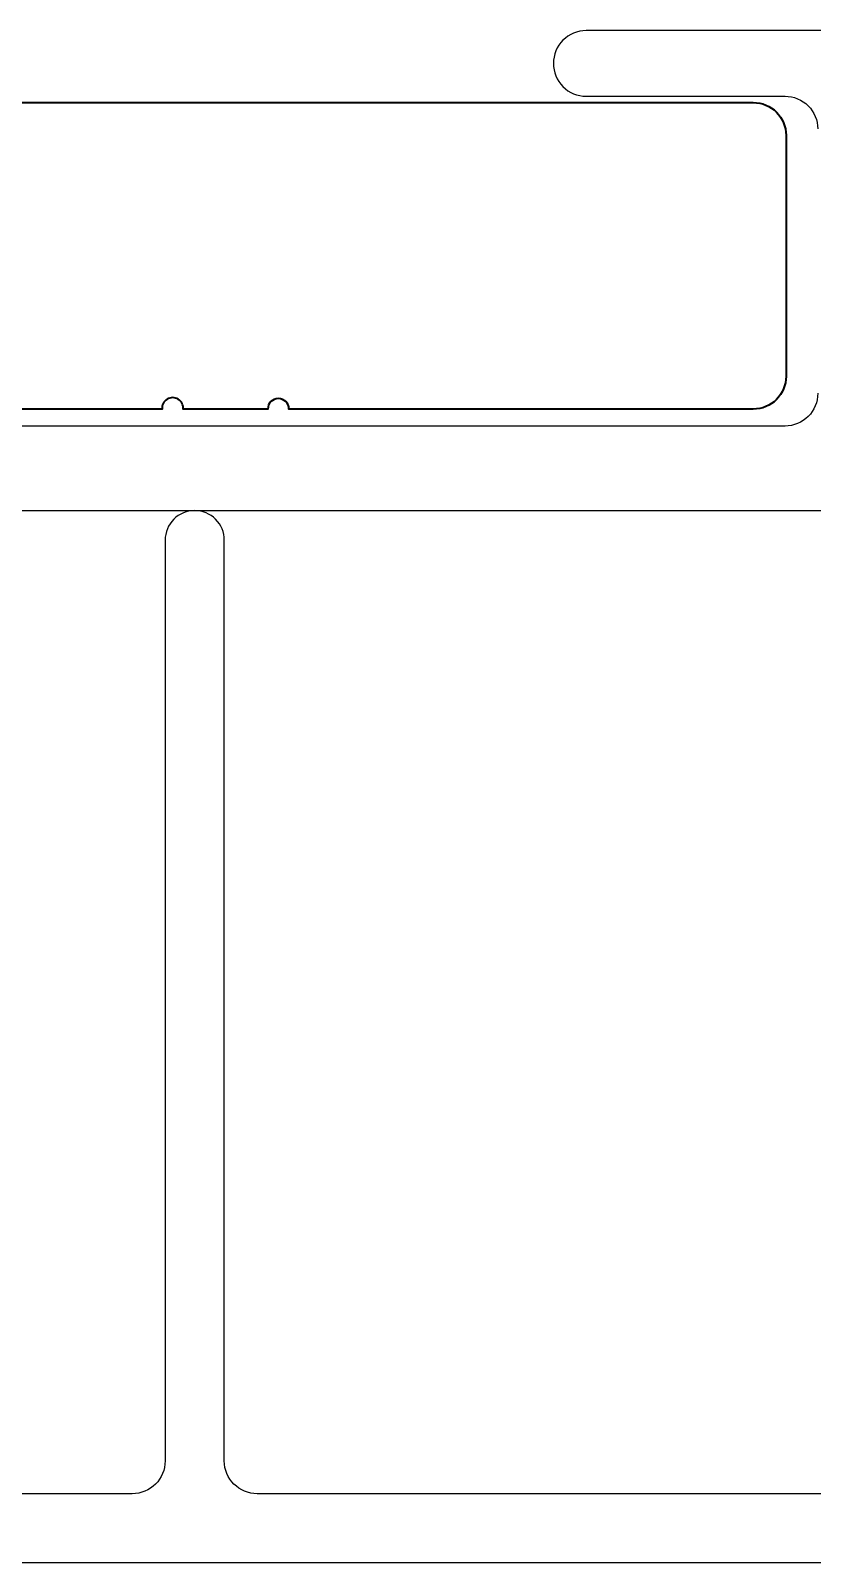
# Model space of a CAD drawing. Extents: x -26 to 91, y -47 to 75.
# Drawn here: x 52.657 to 53.396, y 73.07 to 74.519 of the extents above; entities that cross this region are included whole.
import ezdxf

# ---------------------------------------------------------------- set-up
doc = ezdxf.new("R2010")
doc.units = 0
doc.header["$MEASUREMENT"] = 0
doc.layers.get('0').update_dxf_attribs({"linetype": 'CONTINUOUS'})
doc.layers.add('DIM', color=7, linetype='CONTINUOUS')
doc.layers.add('FRAME', color=1, linetype='CONTINUOUS')

# ---------------------------------------------------------------- blocks, each defined once
blk = doc.blocks.new('3805 BLOCK FRAME')
for points in [[(-3.4525, 1.454), (-3.1935, 1.454, -0.414214), (-3.1625, 1.423, -0.414214), (-3.1935, 1.392), (-3.3815, 1.392, 0.414214), (-3.4125, 1.361)], [(-3.4125, 1.111, 0.414214), (-3.3815, 1.08), (-2.3292, 1.08, 0.5024), (-2.2995, 1.1199, -0.280293), (-2.262, 1.2637, -0.498955), (-2.213, 1.256, -0.334263), (-2.2188, 1.2192, 2.470836), (-2.1062, 1.2192, -0.334263), (-2.112, 1.256, -0.498955), (-2.063, 1.2637, -0.280293), (-2.0255, 1.1199, 0.5024), (-1.9958, 1.08), (-1.5495, 1.08, 0.414214)]]:
    blk.add_lwpolyline(points, format="xyb")
blk.add_lwpolyline([(-1.5865, 1), (-4.3375, 1)])
blk = doc.blocks.new('3801 1 INCH GLASS STOP')
for points in [[(3.1831, -0.668), (-0.0009, -0.668, -0.414214)], [(0.0491, -0.603), (1.5201, -0.603, 0.414214), (1.5511, -0.572), (1.5511, 0.299, -0.414214), (1.5791, 0.327, -0.414214), (1.6071, 0.299), (1.6071, -0.572, 0.414214), (1.6381, -0.603), (3.0271, -0.603, 0.414214)]]:
    blk.add_lwpolyline(points, format="xyb")

msp = doc.modelspace()

# ---------------------------------------------------------------- linework, layer by layer
at = {"layer": 'DIM', "color": 5, "lineweight": 40}
msp.add_lwpolyline([(51.5518, 74.451), (53.3398, 74.451, -0.414214), (53.3708, 74.42), (53.3708, 74.192, -0.414214), (53.3398, 74.161), (52.9008, 74.161, 1), (52.8808, 74.161), (52.8008, 74.161, 1.086283), (52.7808, 74.161), (52.3618, 74.161, -0.414214), (52.3308, 74.192), (52.3308, 74.33, 0.414214), (52.2998, 74.361), (52.2168, 74.361, 0.414214), (52.1858, 74.33), (52.1858, 74.2837, -3.577628), (52.1158, 74.2837), (52.1158, 74.33, 0.414214), (52.0848, 74.361), (52.0018, 74.361, 0.414214), (51.9708, 74.33), (51.9708, 74.192, -0.414214), (51.9398, 74.161), (51.5518, 74.161, -0.414214)], format="xyb", dxfattribs=at)

# ---------------------------------------------------------------- block references
at = {"layer": 'FRAME', "xscale": -1}
for name, p in [('3805 BLOCK FRAME', (49.9883, 73.065)), ('3801 1 INCH GLASS STOP', (54.3908, 73.738))]:
    msp.add_blockref(name, p, dxfattribs=at)

doc.saveas('drawing.dxf')
